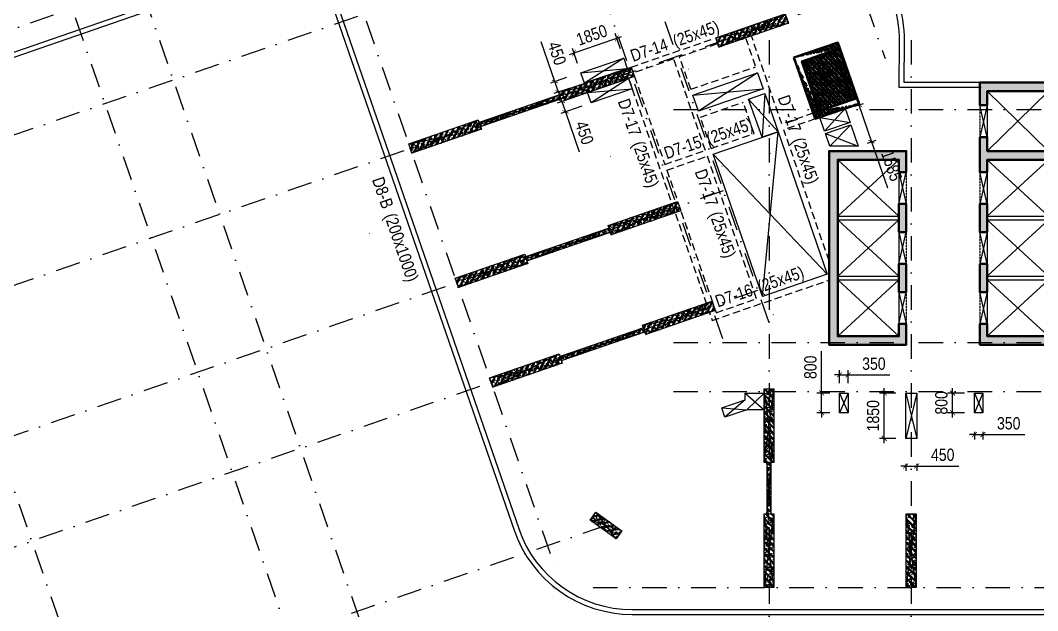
# Model space of a CAD drawing. Header units: millimetres. Extents: x -159515 to 1327256, y -225156 to 138737.
# Drawn here: x -107341 to -65843, y -33011 to -8927 of the extents above; entities that cross this region are included whole.
import ezdxf
from ezdxf.enums import TextEntityAlignment as Align

# ---------------------------------------------------------------- set-up
doc = ezdxf.new("R2010")
doc.units = ezdxf.units.MM
doc.header["$MEASUREMENT"] = 0
doc.linetypes.add('DASHDOT', pattern=[1, 0.5, -0.25, 0, -0.25])
doc.linetypes.add('DASHED', pattern=[4.5, 3, -1.5])
for name, color, linetype in [('ccu11-Khuat', 9, 'DASHED'), ('ccu11-Manh', 8, 'Continuous'), ('ccu11-Thay', 7, 'Continuous'), ('ccu12-Manh', 8, 'Continuous'), ('ccu12-Text', 31, 'Continuous'), ('KC2-DIM', 251, 'Continuous'), ('KT-Hatch', 251, 'Continuous'), ('KT-Luoi truc South Tower', 8, 'DASHDOT'), ('ST_MBDV Cot vach 220805$0$AUDIT_I_220805193045-5', 6, 'Continuous'), ('xref.asix of  podium$0$xref.asix of  podium$0$Xref_ST_MBDV Cot vach 30.7.2022$0$KT-Net cot vach', 6, 'Continuous'), ('Xref_ST_MBDV Cot vach 30.7.2022|Xref_ST_MBDV Cot vach 30.7.2022|Xref_ST_MBDV Cot vach 30.7.2022|Xref_ST_MBDV Cot vach 30.7.2022|KC-Betong', 6, 'Continuous')]:
    doc.layers.add(name, color=color, linetype=linetype)
for name, color, linetype, lineweight in [('ccu12-Tencaukien', 9, 'Continuous', 15), ('KT-Kich thuoc', 159, 'Continuous', 18), ('ST_MBDV Cot vach 220805$0$Xref_ST_MBDV Cot vach 30.7.2022$0$KT-Net cot vach', 6, 'Continuous', 50), ('Xref_ST_MBDV Cot vach 30.7.2022$0$KT-Net cot vach', 6, 'Continuous', 50)]:
    doc.layers.add(name, color=color, linetype=linetype, lineweight=lineweight)
doc.styles.add('Arial Narrow', font='ARIALN.TTF')
doc.dimstyles.new('ccu12-200', dxfattribs={"dimscale": 200, "dimtxt": 2.5, "dimasz": 1, "dimexe": 1, "dimexo": 2, "dimgap": 1, "dimtad": 1, "dimdec": 0, "dimrnd": 5, "dimdsep": 46, "dimtxsty": 'Arial Narrow', "dimblk": 'ARCHTICK', "dimcen": -1, "dimdle": 1, "dimclrd": 256, "dimclre": 256, "dimclrt": 3, "dimadec": 0, "dimazin": 2, "dimtfac": 0.1, "dimtdec": 0, "dimtmove": 0, "dimatfit": 1, "dimldrblk": 'ARCHTICK', "dimfxl": 1, "dimtvp": 0.833333, "dimtolj": 1, "dimtzin": 12, "dimarcsym": 0})

# ---------------------------------------------------------------- blocks, each defined once
blk = doc.blocks.new('Asix South Tower')
at = {"layer": 'KT-Luoi truc South Tower', "ltscale": 2000}
for p, q in [((-53965.4, 67304.5), (-40792.5, 29149.9)), ((-61527.4, 64693.7), (-45306.5, 17710.6)), ((-63417.9, 64041.1), (-47197, 17057.9)), ((-72397.8, 60940.8), (-54232.5, 8325.6)), ((-80172.4, 58256.6), (-62007.1, 5641.4)), ((-82960.9, 57293.9), (-64795.6, 4678.7)), ((-91137.3, 54471), (-72972, 1855.8)), ((-37736.8, 39354.3), (-105450.5, 15976.2)), ((-63379.6, 34838.6), (-106788.6, 19851.7)), ((-37735.1, 33218.9), (-103274.2, 10591.7)), ((-45523, 29903.8), (-45523, -4459.1)), ((-39723, 29903.8), (-39723, -4459.1)), ((-49426.2, 27070.4), (10118.8, 27070.4)), ((-47391.3, 23749.2), (-101381.4, 5109.2)), ((-45988, 19684.6), (-99978.1, 1044.6)), ((-49426.2, 17570.4), (10118.8, 17570.4)), ((-49426.2, 15570.4), (10118.8, 15570.4)), ((-52170.8, 10095.3), (-96381.5, -5168.4)), ((-52698.1, 7570.4), (10118.8, 7570.4))]:
    blk.add_line(p, q, dxfattribs=at)
blk = doc.blocks.new('_ArchTick')
at = {"color": 0, "const_width": 0.15}
blk.add_lwpolyline([(-0.5, -0.5), (0.5, 0.5)], dxfattribs=at)
blk = doc.blocks.new('*D915')
at = {"layer": 'Defpoints', "color": 0, "transparency": 16777216}
for p in [(-84685, -11133), (-85533, -11425), (-84539, -11558)]:
    blk.add_point(p, dxfattribs=at)
at = {"layer": 'KC2-DIM', "lineweight": -2, "transparency": 16777216}
for p, q in [((-85533, -11425), (-86094, -9798)), ((-85064, -11263), (-85722, -11490)), ((-85386, -11851), (-85533, -11425)), ((-84917, -11689), (-85575, -11916)), ((-85386, -11851), (-85321, -12040))]:
    blk.add_line(p, q, dxfattribs=at)
at = {"layer": 'KC2-DIM', "lineweight": -2, "transparency": 16777216, "xscale": 200, "yscale": 200, "zscale": 200}
for p, rotation in [((-85533, -11425), 289.0228909016397), ((-85386, -11851), 109.0228909016397)]:
    blk.add_blockref('_ArchTick', p, dxfattribs=dict(at, rotation=rotation))
at = {"layer": 'KC2-DIM', "color": 3, "transparency": 16777216, "insert": (-85448, -10274), "char_height": 500, "attachment_point": 5, "rotation": 289.0229, "style": 'Arial Narrow'}
blk.add_mtext('\\A1;450', dxfattribs=at)
blk = doc.blocks.new('*D916')
at = {"layer": 'Defpoints', "color": 0, "transparency": 16777216}
for p in [(-84202, -11871), (-84055, -12297), (-85107, -12660)]:
    blk.add_point(p, dxfattribs=at)
at = {"layer": 'KC2-DIM', "lineweight": -2, "transparency": 16777216}
for p, q in [((-84580, -12002), (-85443, -12300)), ((-85254, -12234), (-85319, -12045)), ((-84433, -12427), (-85296, -12725)), ((-85254, -12234), (-85107, -12660)), ((-85107, -12660), (-84545, -14286))]:
    blk.add_line(p, q, dxfattribs=at)
at = {"layer": 'KC2-DIM', "lineweight": -2, "transparency": 16777216, "xscale": 200, "yscale": 200, "zscale": 200}
for p, rotation in [((-85254, -12234), 289.0471379535542), ((-85107, -12660), 109.0471379535541)]:
    blk.add_blockref('_ArchTick', p, dxfattribs=dict(at, rotation=rotation))
at = {"layer": 'KC2-DIM', "color": 3, "transparency": 16777216, "insert": (-84330, -13514), "char_height": 500, "attachment_point": 5, "rotation": 289.0471, "style": 'Arial Narrow'}
blk.add_mtext('\\A1;450', dxfattribs=at)
blk = doc.blocks.new('*D917')
at = {"layer": 'Defpoints', "color": 0, "transparency": 16777216}
for p in [(-83009, -9658), (-82730, -10464), (-84479, -11068)]:
    blk.add_point(p, dxfattribs=at)
at = {"layer": 'KC2-DIM', "lineweight": -2, "transparency": 16777216}
for p, q in [((-82861, -10086), (-83074, -9469)), ((-84946, -10327), (-82820, -9592)), ((-84610, -10690), (-84823, -10072))]:
    blk.add_line(p, q, dxfattribs=at)
at = {"layer": 'KC2-DIM', "lineweight": -2, "transparency": 16777216, "xscale": 200, "yscale": 200, "zscale": 200}
for p, rotation in [((-83009, -9658), 19.04713865576442), ((-84757, -10261), 199.0471386557644)]:
    blk.add_blockref('_ArchTick', p, dxfattribs=dict(at, rotation=rotation))
at = {"layer": 'KC2-DIM', "color": 3, "transparency": 16777216, "insert": (-84032, -9529), "char_height": 500, "attachment_point": 5, "rotation": 19.0471, "style": 'Arial Narrow'}
blk.add_mtext('\\A1;1850', dxfattribs=at)
blk = doc.blocks.new('*D918')
at = {"layer": 'Defpoints', "color": 0, "transparency": 16777216}
for p in [(-73680, -12564), (-73162, -14064), (-72622, -13878)]:
    blk.add_point(p, dxfattribs=at)
at = {"layer": 'KC2-DIM', "lineweight": -2, "transparency": 16777216}
for p, q in [((-73301, -12433), (-72951, -12313)), ((-73140, -12378), (-73206, -12189)), ((-73140, -12378), (-72622, -13878)), ((-72784, -13934), (-72433, -13813)), ((-72622, -13878), (-71973, -15758))]:
    blk.add_line(p, q, dxfattribs=at)
at = {"layer": 'KC2-DIM', "lineweight": -2, "transparency": 16777216, "xscale": 200, "yscale": 200, "zscale": 200}
for p, rotation in [((-73140, -12378), 289.0471379540123), ((-72622, -13878), 109.0471379540123)]:
    blk.add_blockref('_ArchTick', p, dxfattribs=dict(at, rotation=rotation))
at = {"layer": 'KC2-DIM', "color": 3, "transparency": 16777216, "insert": (-71802, -14858), "char_height": 500, "attachment_point": 5, "rotation": 289.0471, "style": 'Arial Narrow'}
blk.add_mtext('\\A1;1585', dxfattribs=at)
blk = doc.blocks.new('*D919')
at = {"layer": 'Defpoints', "color": 0, "transparency": 16777216}
for p in [(-74655, -24134), (-73925, -24134), (-73925, -24934)]:
    blk.add_point(p, dxfattribs=at)
at = {"layer": 'KC2-DIM', "lineweight": -2, "transparency": 16777216}
for p, q in [((-74655, -24134), (-74655, -22430)), ((-74325, -24134), (-74855, -24134)), ((-74655, -24934), (-74655, -24134)), ((-74325, -24934), (-74855, -24934)), ((-74655, -24934), (-74655, -25134))]:
    blk.add_line(p, q, dxfattribs=at)
at = {"layer": 'KC2-DIM', "lineweight": -2, "transparency": 16777216, "xscale": 200, "yscale": 200, "zscale": 200}
for p, rotation in [((-74655, -24134), 270), ((-74655, -24934), 90)]:
    blk.add_blockref('_ArchTick', p, dxfattribs=dict(at, rotation=rotation))
at = {"layer": 'KC2-DIM', "color": 3, "transparency": 16777216, "insert": (-75110, -23082), "char_height": 500, "attachment_point": 5, "rotation": 90, "style": 'Arial Narrow'}
blk.add_mtext('\\A1;800', dxfattribs=at)
blk = doc.blocks.new('*D920')
at = {"layer": 'Defpoints', "color": 0, "transparency": 16777216}
for p in [(-73575, -23394), (-73925, -24134), (-73575, -24134)]:
    blk.add_point(p, dxfattribs=at)
at = {"layer": 'KC2-DIM', "lineweight": -2, "transparency": 16777216}
for p, q in [((-73925, -23734), (-73925, -23194)), ((-73575, -23734), (-73575, -23194)), ((-73925, -23394), (-74125, -23394)), ((-73925, -23394), (-73575, -23394)), ((-73575, -23394), (-71871, -23394))]:
    blk.add_line(p, q, dxfattribs=at)
at = {"layer": 'KC2-DIM', "lineweight": -2, "transparency": 16777216, "xscale": 200, "yscale": 200, "zscale": 200}
blk.add_blockref('_ArchTick', (-73925, -23394), dxfattribs=at)
at = {"layer": 'KC2-DIM', "lineweight": -2, "transparency": 16777216, "xscale": 200, "yscale": 200, "zscale": 200, "rotation": 180}
blk.add_blockref('_ArchTick', (-73575, -23394), dxfattribs=at)
at = {"layer": 'KC2-DIM', "color": 3, "transparency": 16777216, "insert": (-72523, -22938), "char_height": 500, "attachment_point": 5, "style": 'Arial Narrow'}
blk.add_mtext('\\A1;350', dxfattribs=at)
blk = doc.blocks.new('*D921')
at = {"layer": 'Defpoints', "color": 0, "transparency": 16777216}
for p in [(-72100, -24134), (-71225, -24134), (-71225, -25984)]:
    blk.add_point(p, dxfattribs=at)
at = {"layer": 'KC2-DIM', "lineweight": -2, "transparency": 16777216}
for p, q in [((-72100, -26184), (-72100, -23934)), ((-71625, -24134), (-72300, -24134)), ((-71625, -25984), (-72300, -25984))]:
    blk.add_line(p, q, dxfattribs=at)
at = {"layer": 'KC2-DIM', "lineweight": -2, "transparency": 16777216, "xscale": 200, "yscale": 200, "zscale": 200}
for p, rotation in [((-72100, -24134), 90), ((-72100, -25984), 270)]:
    blk.add_blockref('_ArchTick', p, dxfattribs=dict(at, rotation=rotation))
at = {"layer": 'KC2-DIM', "color": 3, "transparency": 16777216, "insert": (-72555, -25059), "char_height": 500, "attachment_point": 5, "rotation": 90, "style": 'Arial Narrow'}
blk.add_mtext('\\A1;1850', dxfattribs=at)
blk = doc.blocks.new('*D922')
at = {"layer": 'Defpoints', "color": 0, "transparency": 16777216}
for p in [(-71225, -26626), (-70775, -26626), (-70775, -27109)]:
    blk.add_point(p, dxfattribs=at)
at = {"layer": 'KC2-DIM', "lineweight": -2, "transparency": 16777216}
for p, q in [((-71225, -27109), (-71425, -27109)), ((-71225, -27026), (-71225, -27309)), ((-71225, -27109), (-70775, -27109)), ((-70775, -27026), (-70775, -27309)), ((-70775, -27109), (-69055, -27109))]:
    blk.add_line(p, q, dxfattribs=at)
at = {"layer": 'KC2-DIM', "lineweight": -2, "transparency": 16777216, "xscale": 200, "yscale": 200, "zscale": 200}
blk.add_blockref('_ArchTick', (-71225, -27109), dxfattribs=at)
at = {"layer": 'KC2-DIM', "lineweight": -2, "transparency": 16777216, "xscale": 200, "yscale": 200, "zscale": 200, "rotation": 180}
blk.add_blockref('_ArchTick', (-70775, -27109), dxfattribs=at)
at = {"layer": 'KC2-DIM', "color": 3, "transparency": 16777216, "insert": (-69715, -26654), "char_height": 500, "attachment_point": 5, "style": 'Arial Narrow'}
blk.add_mtext('\\A1;450', dxfattribs=at)
blk = doc.blocks.new('*D923')
at = {"layer": 'Defpoints', "color": 0, "transparency": 16777216}
for p in [(-69314, -24134), (-68425, -24134), (-68425, -24934)]:
    blk.add_point(p, dxfattribs=at)
at = {"layer": 'KC2-DIM', "lineweight": -2, "transparency": 16777216}
for p, q in [((-69314, -25134), (-69314, -23934)), ((-68825, -24134), (-69514, -24134)), ((-68825, -24934), (-69514, -24934))]:
    blk.add_line(p, q, dxfattribs=at)
at = {"layer": 'KC2-DIM', "lineweight": -2, "transparency": 16777216, "xscale": 200, "yscale": 200, "zscale": 200}
for p, rotation in [((-69314, -24134), 90), ((-69314, -24934), 270)]:
    blk.add_blockref('_ArchTick', p, dxfattribs=dict(at, rotation=rotation))
at = {"layer": 'KC2-DIM', "color": 3, "transparency": 16777216, "insert": (-69769, -24534), "char_height": 500, "attachment_point": 5, "rotation": 90, "style": 'Arial Narrow'}
blk.add_mtext('\\A1;800', dxfattribs=at)
blk = doc.blocks.new('*D924')
at = {"layer": 'Defpoints', "color": 0, "transparency": 16777216}
for p in [(-68425, -25309), (-68075, -25309), (-68075, -25826)]:
    blk.add_point(p, dxfattribs=at)
at = {"layer": 'KC2-DIM', "lineweight": -2, "transparency": 16777216}
for p, q in [((-68425, -25709), (-68425, -26026)), ((-68075, -25709), (-68075, -26026)), ((-68425, -25826), (-68625, -25826)), ((-68425, -25826), (-68075, -25826)), ((-68075, -25826), (-66371, -25826))]:
    blk.add_line(p, q, dxfattribs=at)
at = {"layer": 'KC2-DIM', "lineweight": -2, "transparency": 16777216, "xscale": 200, "yscale": 200, "zscale": 200}
blk.add_blockref('_ArchTick', (-68425, -25826), dxfattribs=at)
at = {"layer": 'KC2-DIM', "lineweight": -2, "transparency": 16777216, "xscale": 200, "yscale": 200, "zscale": 200, "rotation": 180}
blk.add_blockref('_ArchTick', (-68075, -25826), dxfattribs=at)
at = {"layer": 'KC2-DIM', "color": 3, "transparency": 16777216, "insert": (-67023, -25370), "char_height": 500, "attachment_point": 5, "style": 'Arial Narrow'}
blk.add_mtext('\\A1;350', dxfattribs=at)
blk = doc.blocks.new('*U192')
at = {"layer": 'ccu12-Tencaukien', "color": 8, "ltscale": 10000}
blk.add_line((361, -155), (354, -155), dxfattribs=at)
at = {"layer": 'ccu12-Text', "color": 2, "style": 'Arial Narrow', "width": 0.8}
blk.add_attdef('SH', text='', height=300, dxfattribs=at).set_placement((276, 6), align=Align.BOTTOM_RIGHT)
at = {"layer": 'ccu12-Text', "color": 31, "style": 'Arial Narrow', "width": 0.8}
for tag, p in [('(', (508, -75)), ('KT', (633, -75)), (')', (963, -75))]:
    blk.add_attdef(tag, text='', height=250, dxfattribs=at).set_placement(p, align=Align.BOTTOM_LEFT)
blk = doc.blocks.new('*U297')
at = {"layer": 'ccu12-Tencaukien', "color": 8, "ltscale": 10000}
blk.add_line((361, -155), (354, -155), dxfattribs=at)
at = {"layer": 'ccu12-Text', "color": 2, "style": 'Arial Narrow', "width": 0.8}
blk.add_attdef('SH', text='', height=300, dxfattribs=at).set_placement((276, 6), align=Align.BOTTOM_RIGHT)
at = {"layer": 'ccu12-Text', "color": 31, "style": 'Arial Narrow', "width": 0.8}
for tag, p in [('(', (508, -75)), ('KT', (633, -75)), (')', (963, -75))]:
    blk.add_attdef(tag, text='', height=250, dxfattribs=at).set_placement(p, align=Align.BOTTOM_LEFT)
blk = doc.blocks.new('*U298')
at = {"layer": 'ccu12-Tencaukien', "color": 8, "ltscale": 10000}
blk.add_line((361, -155), (354, -155), dxfattribs=at)
at = {"layer": 'ccu12-Text', "color": 2, "style": 'Arial Narrow', "width": 0.8}
blk.add_attdef('SH', text='', height=300, dxfattribs=at).set_placement((276, 6), align=Align.BOTTOM_RIGHT)
at = {"layer": 'ccu12-Text', "color": 31, "style": 'Arial Narrow', "width": 0.8}
for tag, p in [('(', (508, -75)), ('KT', (633, -75)), (')', (963, -75))]:
    blk.add_attdef(tag, text='', height=250, dxfattribs=at).set_placement(p, align=Align.BOTTOM_LEFT)
blk = doc.blocks.new('*U299')
at = {"layer": 'ccu12-Tencaukien', "color": 8, "ltscale": 10000}
blk.add_line((361, -155), (354, -155), dxfattribs=at)
at = {"layer": 'ccu12-Text', "color": 2, "style": 'Arial Narrow', "width": 0.8}
blk.add_attdef('SH', text='', height=300, dxfattribs=at).set_placement((276, 6), align=Align.BOTTOM_RIGHT)
at = {"layer": 'ccu12-Text', "color": 31, "style": 'Arial Narrow', "width": 0.8}
for tag, p in [('(', (508, -75)), ('KT', (633, -75)), (')', (963, -75))]:
    blk.add_attdef(tag, text='', height=250, dxfattribs=at).set_placement(p, align=Align.BOTTOM_LEFT)
blk = doc.blocks.new('*U300')
at = {"layer": 'ccu12-Tencaukien', "color": 8, "ltscale": 10000}
blk.add_line((361, -155), (354, -155), dxfattribs=at)
at = {"layer": 'ccu12-Text', "color": 2, "style": 'Arial Narrow', "width": 0.8}
blk.add_attdef('SH', text='', height=300, dxfattribs=at).set_placement((276, 6), align=Align.BOTTOM_RIGHT)
at = {"layer": 'ccu12-Text', "color": 31, "style": 'Arial Narrow', "width": 0.8}
for tag, p in [('(', (508, -75)), ('KT', (633, -75)), (')', (963, -75))]:
    blk.add_attdef(tag, text='', height=250, dxfattribs=at).set_placement(p, align=Align.BOTTOM_LEFT)
blk = doc.blocks.new('*U301')
at = {"layer": 'ccu12-Tencaukien', "color": 8, "ltscale": 10000}
blk.add_line((361, -155), (354, -155), dxfattribs=at)
at = {"layer": 'ccu12-Text', "color": 2, "style": 'Arial Narrow', "width": 0.8}
blk.add_attdef('SH', text='', height=300, dxfattribs=at).set_placement((276, 6), align=Align.BOTTOM_RIGHT)
at = {"layer": 'ccu12-Text', "color": 31, "style": 'Arial Narrow', "width": 0.8}
for tag, p in [('(', (508, -75)), ('KT', (633, -75)), (')', (963, -75))]:
    blk.add_attdef(tag, text='', height=250, dxfattribs=at).set_placement(p, align=Align.BOTTOM_LEFT)
blk = doc.blocks.new('*U302')
at = {"layer": 'ccu12-Tencaukien', "color": 8, "ltscale": 10000}
blk.add_line((361, -155), (354, -155), dxfattribs=at)
at = {"layer": 'ccu12-Text', "color": 2, "style": 'Arial Narrow', "width": 0.8}
blk.add_attdef('SH', text='', height=300, dxfattribs=at).set_placement((276, 6), align=Align.BOTTOM_RIGHT)
at = {"layer": 'ccu12-Text', "color": 31, "style": 'Arial Narrow', "width": 0.8}
for tag, p in [('(', (508, -75)), ('KT', (633, -75)), (')', (963, -75))]:
    blk.add_attdef(tag, text='', height=250, dxfattribs=at).set_placement(p, align=Align.BOTTOM_LEFT)
blk = doc.blocks.new('*U951')
h = blk.add_hatch()
h.set_pattern_fill('VATLIEU04', color=250, scale=40, style=0, pattern_type=2)
h.set_pattern_definition([(50, (-550, 3050), (286.904, -25.101), [30, -330]), (355, (-550, 3050), (-55.5, 300.877), [24, -264]), (100.451, (-526.1, 3047.9), (231.404, 275.776), [25.496, -280.457]), (46.184, (-550, 3130), (426.896, -66.208), [45, -495]), (96.636, (-514.43, 3124.5), (373.865, 389.647), [38.244, -420.685]), (351.184, (-550, 3130), (373.865, 389.65), [36, -396]), (21, (-510, 3110), (238.763, -161.048), [30, -330]), (326, (-510, 3110), (97.326, 290.06), [24, -264]), (71.451, (-490.1, 3096.58), (336.09, 129.012), [25.496, -280.457]), (37.5, (-550, 3050), (4.864, 133.1575), [0, -260.8, 0, -268, 0, -265]), (7.5, (-550, 3050), (105.228, 157.7647), [0, -152.8, 0, -254.8, 0, -101]), (327.5, (-639.2, 3050), (213.529, -9.022), [0, -100, 0, -312, 0, -414]), (317.5, (-679.2, 3050), (233.274, 40.042), [0, -130, 0, -207.2, 0, -294]), (45, (-550, 3050), (-120.208, 120.208), []), (45, (-550, 3099), (-120.208, 120.208), [])])
h.paths.add_polyline_path([(-475, -475), (-75, -475), (-75, 2525), (-475, 2525)])
at = {"color": 6, "ltscale": 0.25}
blk.add_lwpolyline([(-475, -475), (-75, -475), (-75, 2525), (-475, 2525)], close=True, dxfattribs=at)
at = {"layer": 'Defpoints', "linetype": 'ByBlock', "ltscale": 30}
for p, q in [((-75, -475), (-475, 2525)), ((-475, -475), (-75, 2525))]:
    blk.add_line(p, q, dxfattribs=at)
blk = doc.blocks.new('*U50')
h = blk.add_hatch()
h.set_pattern_fill('VATLIEU04', color=250, scale=40, style=0, pattern_type=2)
h.set_pattern_definition([(50, (-550, 1350), (286.904, -25.1), [30, -330]), (355, (-550, 1350), (-55.5, 300.877), [24, -264]), (100.451, (-526.1, 1347.9), (231.404, 275.776), [25.496, -280.457]), (46.184, (-550, 1430), (426.896, -66.21), [45, -495]), (96.636, (-514.43, 1424.5), (373.865, 389.65), [38.244, -420.685]), (351.184, (-550, 1430), (373.86, 389.65), [36, -396]), (21, (-510, 1410), (238.763, -161.048), [30, -330]), (326, (-510, 1410), (97.326, 290.06), [24, -264]), (71.451, (-490.1, 1396.58), (336.09, 129.012), [25.496, -280.457]), (37.5, (-550, 1350), (4.864, 133.1575), [0, -260.8, 0, -268, 0, -265]), (7.5, (-550, 1350), (105.228, 157.765), [0, -152.8, 0, -254.8, 0, -101]), (327.5, (-639.2, 1350), (213.529, -9.022), [0, -100, 0, -312, 0, -414]), (317.5, (-679.2, 1350), (233.274, 40.042), [0, -130, 0, -207.2, 0, -294]), (45, (-550, 1350), (-120.208, 120.208), []), (45, (-550, 1399), (-120.208, 120.208), [])])
h.paths.add_polyline_path([(-475, -475), (-75, -475), (-75, 825), (-475, 825)])
at = {"color": 6, "ltscale": 0.25}
blk.add_lwpolyline([(-475, -475), (-75, -475), (-75, 825), (-475, 825)], close=True, dxfattribs=at)
at = {"layer": 'Defpoints', "linetype": 'ByBlock', "ltscale": 30}
for p, q in [((-75, -475), (-475, 825)), ((-475, -475), (-75, 825))]:
    blk.add_line(p, q, dxfattribs=at)
blk = doc.blocks.new('MBC-T8')
at = {"layer": 'Xref_ST_MBDV Cot vach 30.7.2022|Xref_ST_MBDV Cot vach 30.7.2022|Xref_ST_MBDV Cot vach 30.7.2022|Xref_ST_MBDV Cot vach 30.7.2022|KC-Betong', "linetype": 'ByBlock'}
for name, p, xscale, rotation in [('*U951', (-22298, 12747, 0), -0.9999999999999998, 289.0471379532163), ('*U951', (-28584, 10577, 0), -0.9999999999999998, 289.0471379532163), ('*U951', (-34822, 8423, 0), -0.9999999999999998, 289.0471379532163), ('*U951', (-26691, 5095, 0), -0.9999999999999998, 289.0471379532163), ('*U951', (-32929, 2941, 0), -0.9999999999999998, 289.0471379532163), ('*U951', (-25287, 1030, 0), -0.9999999999999998, 289.0471379532163), ('*U951', (-31526, -1124, 0), -0.9999999999999998, 289.0471379532163), ('*U951', (-20825, -4325), -1, 359.9999999999985), ('*U50', (-27216, -7701, 0), -0.9999999999999998, 54.35941822448728), ('*U951', (-20825, -9425, 0), -1, 359.9999999999985), ('*U951', (-15025, -9425, 0), -1, 359.9999999999985)]:
    blk.add_blockref(name, p, dxfattribs=dict(at, xscale=xscale, rotation=rotation))
blk = doc.blocks.new('MBCV-T8')
at = {"layer": 'KT-Hatch'}
h = blk.add_hatch(dxfattribs=at)
h.set_pattern_fill('BTCT', color=256, scale=30)
h.set_pattern_definition([(50, (55874.38, -33304.02), (215.17805, -18.82564), [22.5, -247.5]), (355, (55874.38, -33304.02), (-41.6254, 225.6576), [18, -198]), (100.4514, (55892.31, -33305.6), (173.5528, 206.8319), [19.1221, -210.3426]), (46.1842, (55874.38, -33244.02), (320.1723, -49.6557), [33.75, -371.25]), (96.6356, (55901.06, -33248.16), (280.3988, 292.2354), [28.683, -315.514]), (351.1842, (55874.38, -33244.02), (280.3986, 292.2356), [27, -297]), (21, (55904.38, -33259.02), (179.0721, -120.78567), [22.5, -247.5]), (326, (55904.38, -33259.02), (72.9946, 217.545), [18, -198]), (71.4514, (55919.3, -33269.09), (252.0668, 96.75915), [19.1221, -210.3426]), (37.5, (55874.38, -33304.024), (3.64796, 99.86816), [0, -195.6, 0, -201, 0, -198.75]), (7.5, (55874.38, -33304.02), (78.92086, 118.32351), [0, -114.6, 0, -191.1, 0, -75.75]), (327.5, (55807.48, -33304.02), (160.14673, -6.76646), [0, -75, 0, -234, 0, -310.5]), (317.5, (55777.48, -33304.02), (174.95585, 30.0315), [0, -97.5, 0, -155.4, 0, -220.5]), (45, (55874.38, -33304.02), (-79.54951, 79.54951), []), (45, (55927.41, -33304.02), (-79.54951, 79.54951), [])])
h.paths.add_polyline_path([(18951, -13684), (19251, -13684), (19251, -12534), (18951, -12534)], flags=17)
h.paths.add_polyline_path([(19251, -10084), (18951, -10084), (18951, -11234), (19251, -11234)], flags=17)
h.paths.add_polyline_path([(18951, -8784), (19251, -8784), (19251, -8284), (21751, -8284), (21751, -15484), (19251, -15484), (19251, -14984), (18951, -14984), (18951, -15834), (22101, -15834), (22101, -5134), (18951, -5134), (18951, -6059), (19251, -6059), (19251, -5484), (21751, -5484), (21751, -7934), (19251, -7934), (19251, -7359), (18951, -7359)])
h.paths.add_polyline_path([(15651, -15484), (13151, -15484), (13151, -8284), (15651, -8284), (15651, -8784), (15951, -8784), (15951, -7934), (12801, -7934), (12801, -15834), (15951, -15834), (15951, -14984), (15651, -14984)])
h.paths.add_polyline_path([(15651, -13684), (15951, -13684), (15951, -12534), (15651, -12534)], flags=17)
h.paths.add_polyline_path([(15651, -11234), (15951, -11234), (15951, -10084), (15651, -10084)], flags=17)
at = {"layer": 'xref.asix of  podium$0$xref.asix of  podium$0$Xref_ST_MBDV Cot vach 30.7.2022$0$KT-Net cot vach'}
h = blk.add_hatch(dxfattribs=at)
h.set_pattern_fill('1BETONG2-BOP', color=250, scale=30, style=0, pattern_type=2)
h.set_pattern_definition([(50, (129263.84, -210349.2), (215.17805, -18.82564), [22.5, -247.5]), (355, (129263.84, -210349.2), (-41.6254, 225.65764), [18, -198]), (100.4514, (129281.77, -210350.77), (173.55281, 206.83186), [19.12206, -210.34263]), (46.1842, (129263.84, -210289.2), (320.1723, -49.6557), [33.75, -371.25]), (96.6356, (129290.52, -210293.34), (280.3988, 292.23536), [28.6831, -315.5139]), (351.1842, (129263.84, -210289.2), (280.3986, 292.2356), [27, -297]), (21, (129293.84, -210304.2), (179.07212, -120.78567), [22.5, -247.5]), (226, (129293.84, -210304.2), (201.56464, -109.66194), [18, -198]), (71.4514, (129308.76, -210314.27), (252.06679, 96.75915), [19.12206, -210.34263]), (67.5, (129263.836, -210349.206), (-46.774855, 88.312339), [0, -195.6, 0, -201, 0, -198.75]), (4.5, (129263.84, -210349.21), (85.005277, 114.030957), [0, -114.6, 0, -191.1, 0, -75.75]), (327.5, (129196.936, -210349.21), (160.14673, -6.766462), [0, -75, 0, -234, 0, -310.5]), (317.5, (129166.94, -210349.2), (174.95585, 30.031495), [0, -97.5, 0, -155.4, 0, -220.5]), (315, (129263.84, -210349.2), (90.156115, 90.156115), []), (315, (129263.84, -210312.46), (90.156115, 90.156115), [])])
edge = h.paths.add_edge_path()
edge.add_line((13162, -3496), (11366, -4116))
edge.add_line((13244, -3733), (11684, -4271))
edge.add_line((12231, -6621), (11364, -4111))
edge.add_line((12386, -6303), (11684, -4271))
edge.add_line((12231, -6621), (14027, -6001))
edge.add_line((12386, -6303), (13945, -5765))
edge.add_line((13945, -5765), (14027, -6001))
edge.add_line((13244, -3733), (13162, -3496))
at = {"layer": 'Xref_ST_MBDV Cot vach 30.7.2022$0$KT-Net cot vach'}
h = blk.add_hatch(dxfattribs=at)
h.set_pattern_fill('1BETONG2-BOP', color=250, scale=30, style=0, pattern_type=2)
h.set_pattern_definition([(50, (129263.84, -210349.2), (215.17805, -18.82564), [22.5, -247.5]), (355, (129263.84, -210349.2), (-41.6254, 225.65764), [18, -198]), (100.4514, (129281.77, -210350.77), (173.55281, 206.83186), [19.12206, -210.34263]), (46.1842, (129263.84, -210289.2), (320.1723, -49.6557), [33.75, -371.25]), (96.6356, (129290.52, -210293.34), (280.3988, 292.23536), [28.6831, -315.5139]), (351.1842, (129263.84, -210289.2), (280.3986, 292.2356), [27, -297]), (21, (129293.84, -210304.2), (179.07212, -120.78567), [22.5, -247.5]), (226, (129293.84, -210304.2), (201.56464, -109.66194), [18, -198]), (71.4514, (129308.76, -210314.27), (252.06679, 96.75915), [19.12206, -210.34263]), (67.5, (129263.836, -210349.206), (-46.774855, 88.312339), [0, -195.6, 0, -201, 0, -198.75]), (4.5, (129263.84, -210349.21), (85.005277, 114.030957), [0, -114.6, 0, -191.1, 0, -75.75]), (327.5, (129196.936, -210349.21), (160.14673, -6.766462), [0, -75, 0, -234, 0, -310.5]), (317.5, (129166.94, -210349.2), (174.95585, 30.031495), [0, -97.5, 0, -155.4, 0, -220.5]), (315, (129263.84, -210349.2), (90.156115, 90.156115), []), (315, (129263.84, -210312.46), (90.156115, 90.156115), [])])
edge = h.paths.add_edge_path()
edge.add_line((13162, -3496), (11366, -4116))
edge.add_line((13244, -3733), (11684, -4271))
edge.add_line((12231, -6621), (11364, -4111))
edge.add_line((12386, -6303), (11684, -4271))
edge.add_line((12231, -6621), (14027, -6001))
edge.add_line((12386, -6303), (13945, -5765))
edge.add_line((13945, -5765), (14027, -6001))
edge.add_line((13244, -3733), (13162, -3496))
at = {"ltscale": 0.5, "elevation": 0}
for points in [[(13151, -10584), (15651, -10584)], [(13151, -10734), (15651, -10734)], [(19251, -10584), (21751, -10584)], [(19251, -10734), (21751, -10734)], [(13151, -13034), (15651, -13034)], [(13151, -13184), (15651, -13184)], [(19251, -13034), (21751, -13034)], [(19251, -13184), (21751, -13184)]]:
    blk.add_lwpolyline(points, dxfattribs=at)
at = {"layer": 'ccu11-Khuat', "color": 6, "ltscale": 0.2, "elevation": 0}
for points in [[(18951, -6059), (18951, -7359)], [(15951, -8784), (15951, -10084)], [(18951, -8784), (18951, -10084)], [(15951, -11234), (15951, -12534)], [(18951, -11234), (18951, -12534)], [(15951, -13684), (15951, -14984)], [(18951, -13684), (18951, -14984)]]:
    blk.add_lwpolyline(points, dxfattribs=at)
at = {"layer": 'ccu11-Manh', "elevation": 0}
for points in [[(13007, -3814), (12386, -6303)], [(11684, -4271), (13709, -5846)], [(19251, -5484), (21751, -7934)], [(19251, -7934), (21751, -5484)], [(13151, -8284), (15651, -10584)], [(13151, -10584), (15651, -8284)], [(19251, -8284), (21751, -10584)], [(19251, -10584), (21751, -8284)], [(13151, -10734), (15651, -13034)], [(13151, -13034), (15651, -10734)], [(19251, -10734), (21751, -13034)], [(19251, -13034), (21751, -10734)], [(13151, -13184), (15651, -15484)], [(13151, -15484), (15651, -13184)], [(19251, -13184), (21751, -15484)], [(19251, -15484), (21751, -13184)]]:
    blk.add_lwpolyline(points, dxfattribs=at)
at = {"layer": 'ccu11-Thay', "color": 6, "ltscale": 0.5, "elevation": 0}
for points in [[(19251, -6059), (19251, -7359)], [(15651, -8784), (15651, -10084)], [(19251, -8784), (19251, -10084)], [(15651, -11234), (15651, -12534)], [(19251, -11234), (19251, -12534)], [(15651, -13684), (15651, -14984)], [(19251, -13684), (19251, -14984)]]:
    blk.add_lwpolyline(points, dxfattribs=at)
at = {"layer": 'KC2-DIM', "ltscale": 0.5, "elevation": 0}
for points in [[(19251, -6059), (18951, -7359)], [(19251, -7359), (18951, -6059)], [(15651, -8784), (15951, -10084)], [(15651, -10084), (15951, -8784)], [(19251, -8784), (18951, -10084)], [(19251, -10084), (18951, -8784)], [(15651, -11234), (15951, -12534)], [(15651, -12534), (15951, -11234)], [(19251, -11234), (18951, -12534)], [(19251, -12534), (18951, -11234)], [(15651, -13684), (15951, -14984)], [(15651, -14984), (15951, -13684)], [(19251, -13684), (18951, -14984)], [(19251, -14984), (18951, -13684)]]:
    blk.add_lwpolyline(points, dxfattribs=at)
at = {"layer": 'ST_MBDV Cot vach 220805$0$Xref_ST_MBDV Cot vach 30.7.2022$0$KT-Net cot vach', "color": 6}
blk.add_line((13244, -3733, 0), (13945, -5765, 0), dxfattribs=at)
at = {"layer": 'ST_MBDV Cot vach 220805$0$Xref_ST_MBDV Cot vach 30.7.2022$0$KT-Net cot vach', "color": 6, "elevation": 0}
blk.add_lwpolyline([(13007, -3814), (13709, -5846)], dxfattribs=at)
at = {"layer": 'ST_MBDV Cot vach 220805$0$Xref_ST_MBDV Cot vach 30.7.2022$0$KT-Net cot vach', "elevation": 0}
for points in [[(18951, -6059), (18951, -5134), (22101, -5134), (22101, -15834), (18951, -15834), (18951, -14984), (19251, -14984), (19251, -15484), (21751, -15484), (21751, -8284), (19251, -8284), (19251, -8784), (18951, -8784), (18951, -7359), (19251, -7359), (19251, -7934), (21751, -7934), (21751, -5484), (19251, -5484), (19251, -6059)], [(15951, -8784), (15951, -7934), (12801, -7934), (12801, -15834), (15951, -15834), (15951, -14984), (15651, -14984), (15651, -15484), (13151, -15484), (13151, -8284), (15651, -8284), (15651, -8784)], [(18951, -10084), (19251, -10084), (19251, -11234), (18951, -11234)], [(18951, -12534), (19251, -12534), (19251, -13684), (18951, -13684)]]:
    blk.add_lwpolyline(points, close=True, dxfattribs=at)
at = {"layer": 'ST_MBDV Cot vach 220805$0$Xref_ST_MBDV Cot vach 30.7.2022$0$KT-Net cot vach', "color": 6, "elevation": 0}
for points in [[(15651, -10084), (15951, -10084), (15951, -11234), (15651, -11234)], [(15651, -12534), (15951, -12534), (15951, -13684), (15651, -13684)]]:
    blk.add_lwpolyline(points, close=True, dxfattribs=at)
at = {"layer": 'xref.asix of  podium$0$xref.asix of  podium$0$Xref_ST_MBDV Cot vach 30.7.2022$0$KT-Net cot vach'}
for p, q in [((13162, -3496, 0), (11366, -4116, 0)), ((11684, -4271, 0), (13244, -3733, 0)), ((13244, -3733, 0), (13162, -3496, 0)), ((12231, -6621, 0), (11364, -4111, 0)), ((12386, -6303, 0), (11684, -4271, 0)), ((12386, -6303, 0), (13945, -5765, 0)), ((13945, -5765, 0), (14027, -6001, 0)), ((12231, -6621, 0), (14027, -6001, 0))]:
    blk.add_line(p, q, dxfattribs=at)
at = {"layer": 'Xref_ST_MBDV Cot vach 30.7.2022$0$KT-Net cot vach'}
for p, q in [((13162, -3496, 0), (11366, -4116, 0)), ((11684, -4271, 0), (13244, -3733, 0)), ((13244, -3733, 0), (13162, -3496, 0)), ((13244, -3733, 0), (13162, -3496, 0)), ((12231, -6621, 0), (11364, -4111, 0)), ((12386, -6303, 0), (11684, -4271, 0)), ((12386, -6303, 0), (13945, -5765, 0)), ((13945, -5765, 0), (14027, -6001, 0)), ((13945, -5765, 0), (14027, -6001, 0)), ((12231, -6621, 0), (14027, -6001, 0))]:
    blk.add_line(p, q, dxfattribs=at)
blk.add_blockref('MBC-T8', (30901, -15834, 0))
blk = doc.blocks.new('mbkc-t8')
blk.add_line((6163, 10679), (3027, 10679))
for points in [[(6163, 10679), (3027, 10679), (3037, 12353, 0.085159), (2747, 14117), (1012, 19132), (-3115, 31062, 0.260467), (-5906, 33537), (-20965, 37888, 0.435644), (-25526, 33634, 0.102481), (-25422, 32013), (-24116, 28285), (-24125, 28282)], [(6163, 10479), (2826, 10479), (2837, 12354, 0.085159), (2558, 14052), (823, 19066), (-3304, 30997, 0.260924), (-5955, 33343), (-21000, 37690, 0.435158), (-25326, 33620, 0.102973), (-25231, 32072), (-23861, 28162), (-24060, 28093)], [(-26322, 27524), (-26323, 27523), (-28912, 34887, 0.338337), (-32785, 36423), (-62221, 26268, 0.459457), (-64261, 21119), (-55492, 6792, 0.279689), (-50526, 5761), (-27809, 13599, 0.204279), (-27743, 13720), (-27519, 14750, -0.275412), (-26791, 15550), (-22379, 17068, -0.414195), (-21217, 16504), (-12888, -7587, 0.319754), (-8068, -11021), (37069, -11021, 0.36531), (42035, -6710, 0.102434), (42026, -5088), (39585, 6383, 0.132611), (38119, 9181, 0.066499), (36987, 10096, 0.137615), (34907, 10679), (9263, 10679)], [(-53538, 5887, 0.161195), (-50592, 5950), (-27937, 13766), (-27715, 14791, -0.274307), (-26853, 15740), (-22444, 17257, -0.414153), (-21028, 16569), (-12699, -7522, 0.319754), (-8068, -10821), (37068, -10821, 0.151467), (39827, -9921)], [(-53538, 5887, 0.161195), (-50592, 5950), (-27937, 13766), (-27715, 14791, -0.274307), (-26853, 15740), (-22444, 17257, -0.414153), (-21028, 16569), (-12699, -7522, 0.319754), (-8068, -10821), (37068, -10821, 0.151467), (39827, -9921, 0.151467)]]:
    blk.add_lwpolyline(points, format="xyb")
at = {"layer": 'ccu11-Khuat', "ltscale": 100}
for p, q in [((-8109, 11310), (-4706, 12484)), ((-3441, 12498), (-3033, 11316)), ((-1965, 8988), (-3205, 12580)), ((-5084, 7911), (-6373, 11644)), ((-5680, 10403), (-6137, 11726)), ((-8215, 10850), (-4805, 973)), ((-7978, 10932, 0), (-6738, 7340, 0)), ((-4848, 7992), (-5288, 9268)), ((-689, 9428), (-1965, 8988)), ((-607, 9192), (-1883, 8751)), ((-36, 3403), (-1883, 8751)), ((-6738, 7340), (-5084, 7911)), ((-6657, 7103), (-5004, 7674)), ((-2995, 1861), (-5002, 7673)), ((-6657, 7103, 0), (-4650, 1291, 0)), ((-4803, 973), (-36, 2618)), ((-4648, 1290), (-2995, 1861))]:
    blk.add_line(p, q, dxfattribs=at)
for points in [[(-4624, 12248), (-6137, 11726)], [(-6373, 11644), (-8027, 11073)], [(-5680, 10403), (-3033, 11316)], [(-5288, 9268), (-3539, 9872)], [(-4848, 7992), (-3099, 8596), (-3539, 9872)]]:
    blk.add_lwpolyline(points, dxfattribs=at)
at = {"layer": 'ccu11-Khuat', "ltscale": 0.5}
for centre, start, end in [((-5003, 7673), 19.0466, 109.0471), ((-4803, 974), 199.0471, 289.0471)]:
    blk.add_arc(centre, 1.25, start, end, dxfattribs=at)
at = {"layer": 'ccu11-Khuat', "ltscale": 0.5, "extrusion": (5.11024e-09, -1.48016e-08, 1)}
blk.add_arc((-4649, 1292, 0), 1.25, 199.0471, 289.0471, dxfattribs=at)
at = {"layer": 'ccu11-Manh'}
for p, q in [((-8417, 11679), (-10019, 10653)), ((-10165, 11076), (-8271, 11257)), ((-8215, 10850), (-9741, 9847)), ((-2952, 11080), (-5370, 9505)), ((-9888, 10272), (-8068, 10425)), ((-5599, 10166), (-2723, 10418)), ((-3320, 10001), (-2110, 8673)), ((-2658, 10229), (-2772, 8445)), ((621, 9616), (-223, 8690)), ((-418, 9257), (817, 9049)), ((850, 8954), (-12, 8079)), ((-2759, 1943, 0), (-2110, 8673)), ((-190, 8595), (1152, 8079)), ((-4766, 7755), (-113, 2856, 0)), ((-3398, -2668), (-2688, -1993)), ((388, -1991), (738, -2791)), ((738, -1991), (388, -2791)), ((3088, -1991), (3538, -3841)), ((3538, -1991), (3088, -3841)), ((5888, -1991), (6238, -2791)), ((6238, -1991), (5888, -2791)), ((-4419, -2598), (-3398, -2668))]:
    blk.add_line(p, q, dxfattribs=at)
for points in [[(-3457, -1988), (-2692, -2673)], [(-3459, -2266), (-4288, -2976)]]:
    blk.add_lwpolyline(points, dxfattribs=at)
at = {"layer": 'ccu11-Thay'}
for points in [[(-10165, 11076), (-8417, 11679), (-8271, 11257), (-10019, 10653), (-10165, 11076)], [(-9888, 10272), (-8215, 10850), (-8068, 10425), (-9741, 9847), (-9888, 10272)], [(-5599, 10166), (-2952, 11080), (-2723, 10418), (-5370, 9505), (-5599, 10166)], [(-3320, 10001), (-2658, 10229), (-2110, 8673), (-2772, 8445), (-3320, 10001)], [(-418, 9257), (621, 9616), (817, 9049), (-223, 8690), (-418, 9257)], [(-190, 8595), (850, 8954), (1152, 8079), (-12, 8079), (-190, 8595)], [(-4419, -2598), (-3459, -2266), (-3457, -1988), (-2688, -1993), (-2692, -2673), (-3398, -2668), (-4288, -2976), (-4419, -2598)], [(3088, -1991), (3538, -1991), (3538, -3841), (3088, -3841), (3088, -1991)], [(5888, -1991), (6238, -1991), (6238, -2791), (5888, -2791), (5888, -1991)]]:
    blk.add_lwpolyline(points, dxfattribs=at)
blk.add_lwpolyline([(-112, 2856), (-2758, 1943, -0.414214), (-2759, 1944), (-4766, 7755, -0.414214), (-4765, 7756), (-2121, 8669, -0.414214), (-2119, 8669), (-112, 2856), (-2759, 1943)], format="xyb", dxfattribs=at)
blk.add_lwpolyline([(388, -1991), (738, -1991), (738, -2791), (388, -2791)], close=True, dxfattribs=at)
at = {"layer": 'ccu12-Manh', "ltscale": 0.5}
for p, q in [((871, 9967, 0), (406, 12081, 0)), ((169, 11999, 0), (1107, 10048, 0))]:
    blk.add_line(p, q, dxfattribs=at)
blk.add_blockref('MBCV-T8', (-12838, 15813, 0))
blk = doc.blocks.new('*U869')
h = blk.add_hatch()
h.set_pattern_fill('VATLIEU04', color=250, scale=40, style=0, pattern_type=2)
h.set_pattern_definition([(50, (-780, 2150), (286.904, -25.1), [30, -330]), (355, (-780, 2150), (-55.5, 300.877), [24, -264]), (100.451, (-756.1, 2147.9), (231.404, 275.776), [25.496, -280.457]), (46.184, (-780, 2230), (426.896, -66.208), [45, -495]), (96.636, (-744.43, 2224.5), (373.865, 389.65), [38.244, -420.685]), (351.184, (-780, 2230), (373.865, 389.65), [36, -396]), (21, (-740, 2210), (238.763, -161.048), [30, -330]), (326, (-740, 2210), (97.326, 290.06), [24, -264]), (71.451, (-720.1, 2196.58), (336.09, 129.012), [25.496, -280.457]), (37.5, (-780, 2150), (4.864, 133.1575), [0, -260.8, 0, -268, 0, -265]), (7.5, (-780, 2150), (105.228, 157.765), [0, -152.8, 0, -254.8, 0, -101]), (327.5, (-869.2, 2150), (213.529, -9.022), [0, -100, 0, -312, 0, -414]), (317.5, (-909.2, 2150), (233.274, 40.042), [0, -130, 0, -207.2, 0, -294]), (45, (-780, 2150), (-120.208, 120.208), []), (45, (-780, 2199), (-120.208, 120.208), [])])
h.paths.add_polyline_path([(475, -475), (305, -475), (305, 1625), (475, 1625)])
at = {"color": 6, "ltscale": 0.25}
blk.add_lwpolyline([(475, -475), (305, -475), (305, 1625), (475, 1625)], close=True, dxfattribs=at)
at = {"layer": 'Defpoints', "linetype": 'ByBlock', "ltscale": 30}
for p, q in [((305, -475), (475, 1625)), ((475, -475), (305, 1625))]:
    blk.add_line(p, q, dxfattribs=at)
blk = doc.blocks.new('*U874')
h = blk.add_hatch()
h.set_pattern_fill('VATLIEU04', color=250, scale=40, style=0, pattern_type=2)
h.set_pattern_definition([(50, (-780, 3650), (286.904, -25.101), [30, -330]), (355, (-780, 3650), (-55.5, 300.877), [24, -264]), (100.4514, (-756.1, 3647.9), (231.404, 275.776), [25.496, -280.457]), (46.184, (-780, 3730), (426.896, -66.208), [45, -495]), (96.636, (-744.43, 3724.5), (373.865, 389.647), [38.244, -420.685]), (351.184, (-780, 3730), (373.865, 389.647), [36, -396]), (21, (-740, 3710), (238.763, -161.048), [30, -330]), (326, (-740, 3710), (97.326, 290.06), [24, -264]), (71.4514, (-720.1, 3696.58), (336.089, 129.012), [25.496, -280.457]), (37.5, (-780, 3650), (4.864, 133.1575), [0, -260.8, 0, -268, 0, -265]), (7.5, (-780, 3650), (105.228, 157.7647), [0, -152.8, 0, -254.8, 0, -101]), (327.5, (-869.2, 3650), (213.529, -9.022), [0, -100, 0, -312, 0, -414]), (317.5, (-909.2, 3650), (233.2745, 40.042), [0, -130, 0, -207.2, 0, -294]), (45, (-780, 3650), (-120.208, 120.208), []), (45, (-780, 3699), (-120.208, 120.208), [])])
h.paths.add_polyline_path([(475, -475), (305, -475), (305, 3125), (475, 3125)])
at = {"color": 6, "ltscale": 0.25}
blk.add_lwpolyline([(475, -475), (305, -475), (305, 3125), (475, 3125)], close=True, dxfattribs=at)
at = {"layer": 'Defpoints', "linetype": 'ByBlock', "ltscale": 30}
for p, q in [((305, -475), (475, 3125)), ((475, -475), (305, 3125))]:
    blk.add_line(p, q, dxfattribs=at)

msp = doc.modelspace()

# ---------------------------------------------------------------- block references
msp.add_blockref('mbkc-t8', (-74313.6, -22143.4))
at = {"layer": 'ccu12-Tencaukien', "extrusion": (4.37666e-07, -9.80437e-07, 1)}
ref = msp.add_blockref('*U297', (-80596.9, -10426.2, -1.1), dxfattribs=dict(at, xscale=1.815893337873054, yscale=1.815893337873054, zscale=1.815893337873054, rotation=339.469833737933))
ref.add_attrib('KT', '(25x45)', dxfattribs={"color": 31, "extrusion": (4.37666e-07, -9.80437e-07, 1), "height": 500, "rotation": 19.02101, "style": 'Arial Narrow'}).set_placement((-80570.7, -10169.2, 0), align=Align.BOTTOM_LEFT)
ref.add_attrib('SH', 'D7-14', dxfattribs={"color": 2, "extrusion": (4.37666e-07, -9.80437e-07, 1), "height": 500, "rotation": 19.02101, "style": 'Arial Narrow'}).set_placement((-80825.7, -10260.6, 0), align=Align.BOTTOM_RIGHT)
at = {"layer": 'ccu12-Tencaukien', "extrusion": (-9.80437e-07, -4.37666e-07, 1)}
ref = msp.add_blockref('*U298', (-76253.9, -13838.1, -1), dxfattribs=dict(at, xscale=1.815893337873054, yscale=1.815893337873054, zscale=1.815893337873054, rotation=249.4698337379082))
ref.add_attrib('KT', '(25x45)', dxfattribs={"color": 31, "extrusion": (-9.80437e-07, -4.37666e-07, 1), "height": 500, "rotation": 289.02101, "style": 'Arial Narrow'}).set_placement((-75996.9, -13864.3, 0.1), align=Align.BOTTOM_LEFT)
ref.add_attrib('SH', 'D7-17', dxfattribs={"color": 2, "extrusion": (-9.80437e-07, -4.37666e-07, 1), "height": 500, "rotation": 289.02101, "style": 'Arial Narrow'}).set_placement((-76088.3, -13609.2, 0.1), align=Align.BOTTOM_RIGHT)
ref = msp.add_blockref('*U299', (-82777.5, -13984.6, -1), dxfattribs=dict(at, xscale=1.815893337873054, yscale=1.815893337873054, zscale=1.815893337873054, rotation=249.4698337379082))
ref.add_attrib('KT', '(25x45)', dxfattribs={"color": 31, "extrusion": (-9.80437e-07, -4.37666e-07, 1), "height": 500, "rotation": 289.02101, "style": 'Arial Narrow'}).set_placement((-82520.6, -14010.8, 0.1), align=Align.BOTTOM_LEFT)
ref.add_attrib('SH', 'D7-17', dxfattribs={"color": 2, "extrusion": (-9.80437e-07, -4.37666e-07, 1), "height": 500, "rotation": 289.02101, "style": 'Arial Narrow'}).set_placement((-82612, -13755.8, 0.1), align=Align.BOTTOM_RIGHT)
at = {"layer": 'ccu12-Tencaukien', "extrusion": (4.37666e-07, -9.80437e-07, 1)}
ref = msp.add_blockref('*U300', (-79226.3, -14396.2, -1.1), dxfattribs=dict(at, xscale=1.815893337873054, yscale=1.815893337873054, zscale=1.815893337873054, rotation=339.469833737933))
ref.add_attrib('KT', '(25x45)', dxfattribs={"color": 31, "extrusion": (4.37666e-07, -9.80437e-07, 1), "height": 500, "rotation": 19.02101, "style": 'Arial Narrow'}).set_placement((-79200.1, -14139.2, 0), align=Align.BOTTOM_LEFT)
ref.add_attrib('SH', 'D7-15', dxfattribs={"color": 2, "extrusion": (4.37666e-07, -9.80437e-07, 1), "height": 500, "rotation": 19.02101, "style": 'Arial Narrow'}).set_placement((-79455.1, -14230.6, 0), align=Align.BOTTOM_RIGHT)
at = {"layer": 'ccu12-Tencaukien', "extrusion": (-7.82743e-07, -7.3493e-07, 1)}
ref = msp.add_blockref('*U192', (-92800.2, -16977.8, 0.1), dxfattribs=dict(at, xscale=1.815893337873055, yscale=1.815893337873055, zscale=1.815893337873055, rotation=268.6094466265519))
ref.add_attrib('KT', '(200x1000)', dxfattribs={"color": 31, "extrusion": (-7.82743e-07, -7.3493e-07, 1), "height": 500, "rotation": 289.07251, "style": 'Arial Narrow'}).set_placement((-92643.9, -16951.1, 0.1), align=Align.BOTTOM_LEFT)
ref.add_attrib('SH', 'D8-B', dxfattribs={"color": 2, "extrusion": (-7.82743e-07, -7.3493e-07, 1), "height": 500, "rotation": 289.07251, "style": 'Arial Narrow'}).set_placement((-92718.8, -16707.3, 0.1), align=Align.BOTTOM_RIGHT)
at = {"layer": 'ccu12-Tencaukien', "extrusion": (-9.80437e-07, -4.37666e-07, 1)}
ref = msp.add_blockref('*U302', (-79638.7, -16853.8, -1), dxfattribs=dict(at, xscale=1.815893337873054, yscale=1.815893337873054, zscale=1.815893337873054, rotation=249.4698337379082))
ref.add_attrib('KT', '(25x45)', dxfattribs={"color": 31, "extrusion": (-9.80437e-07, -4.37666e-07, 1), "height": 500, "rotation": 289.02101, "style": 'Arial Narrow'}).set_placement((-79381.8, -16880, 0.1), align=Align.BOTTOM_LEFT)
ref.add_attrib('SH', 'D7-17', dxfattribs={"color": 2, "extrusion": (-9.80437e-07, -4.37666e-07, 1), "height": 500, "rotation": 289.02101, "style": 'Arial Narrow'}).set_placement((-79473.2, -16624.9, 0.1), align=Align.BOTTOM_RIGHT)
at = {"layer": 'ccu12-Tencaukien', "extrusion": (4.37666e-07, -9.80437e-07, 1)}
ref = msp.add_blockref('*U301', (-77137.6, -20445.8, -1.1), dxfattribs=dict(at, xscale=1.815893337873054, yscale=1.815893337873054, zscale=1.815893337873054, rotation=339.469833737933))
ref.add_attrib('KT', '(25x45)', dxfattribs={"color": 31, "extrusion": (4.37666e-07, -9.80437e-07, 1), "height": 500, "rotation": 19.02101, "style": 'Arial Narrow'}).set_placement((-77111.5, -20188.9, 0), align=Align.BOTTOM_LEFT)
ref.add_attrib('SH', 'D7-16', dxfattribs={"color": 2, "extrusion": (4.37666e-07, -9.80437e-07, 1), "height": 500, "rotation": 19.02101, "style": 'Arial Narrow'}).set_placement((-77366.5, -20280.3, 0), align=Align.BOTTOM_RIGHT)
at = {"layer": 'KT-Kich thuoc'}
msp.add_blockref('Asix South Tower', (-31277.4, -39634.4), dxfattribs=at)
at = {"layer": 'ST_MBDV Cot vach 220805$0$AUDIT_I_220805193045-5', "linetype": 'ByBlock', "xscale": -1}
for name, p, rotation in [('*U874', (-88019.8, -13390.8, 0), 289.0471379532163), ('*U874', (-86127, -18873.2, 0), 289.0471379532163), ('*U874', (-84723.7, -22937.8, 0), 289.0471379532163), ('*U869', (-76410.5, -28588.8), 359.9999999999985)]:
    msp.add_blockref(name, p, dxfattribs=dict(at, rotation=rotation))

# ---------------------------------------------------------------- dimensions: what is measured, and where the dimension line sits
at = {"layer": 'KC2-DIM'}
for p1, p2, distance, picture, middle in [((-84479, -11067.8), (-82730.3, -10464), 853.1, '*D917', (-84031.7, -9529.2)), ((-84538.7, -11558.4), (-84685.4, -11133), 896.5, '*D915', (-85448.2, -10274.3)), ((-84201.6, -11871.2), (-84054.8, -12296.6), -1112.9, '*D916', (-84330.4, -13513.6)), ((-73679.5, -12563.9), (-73161.6, -14064.1), 570.4, '*D918', (-71802.3, -14858.5)), ((-73925.4, -24934.1), (-73925.4, -24134.1), 729.7, '*D919', (-75110.4, -23081.9)), ((-73925.4, -24134.1), (-73575.4, -24134.1), 740.5, '*D920', (-72523.2, -22938.3)), ((-71225.4, -25984.1), (-71225.4, -24134.1), 874.1, '*D921', (-72554.9, -25059.1)), ((-68425.4, -25308.6), (-68075.4, -25308.6), -517, '*D924', (-67023.2, -25370.3)), ((-71225.4, -26625.9), (-70775.4, -26625.9), -483.5, '*D922', (-69715, -26654.1))]:
    dim = msp.add_aligned_dim(p1=p1, p2=p2, distance=distance, dimstyle='ccu12-200', override={"dimzin": 0}, dxfattribs=at)
    dim.commit()
    dim.dimension.update_dxf_attribs({"geometry": picture, "text_midpoint": middle})
dim = msp.add_linear_dim(base=(-69313.6, -24134.1), p1=(-68425.4, -24934.1), p2=(-68425.4, -24134.1), angle=90, dimstyle='ccu12-200', override={"dimzin": 0}, dxfattribs=at)
dim.commit()
dim.dimension.update_dxf_attribs({"geometry": '*D923', "text_midpoint": (-69313.6, -24534.1), "dimtype": 161})

doc.saveas('drawing.dxf')
